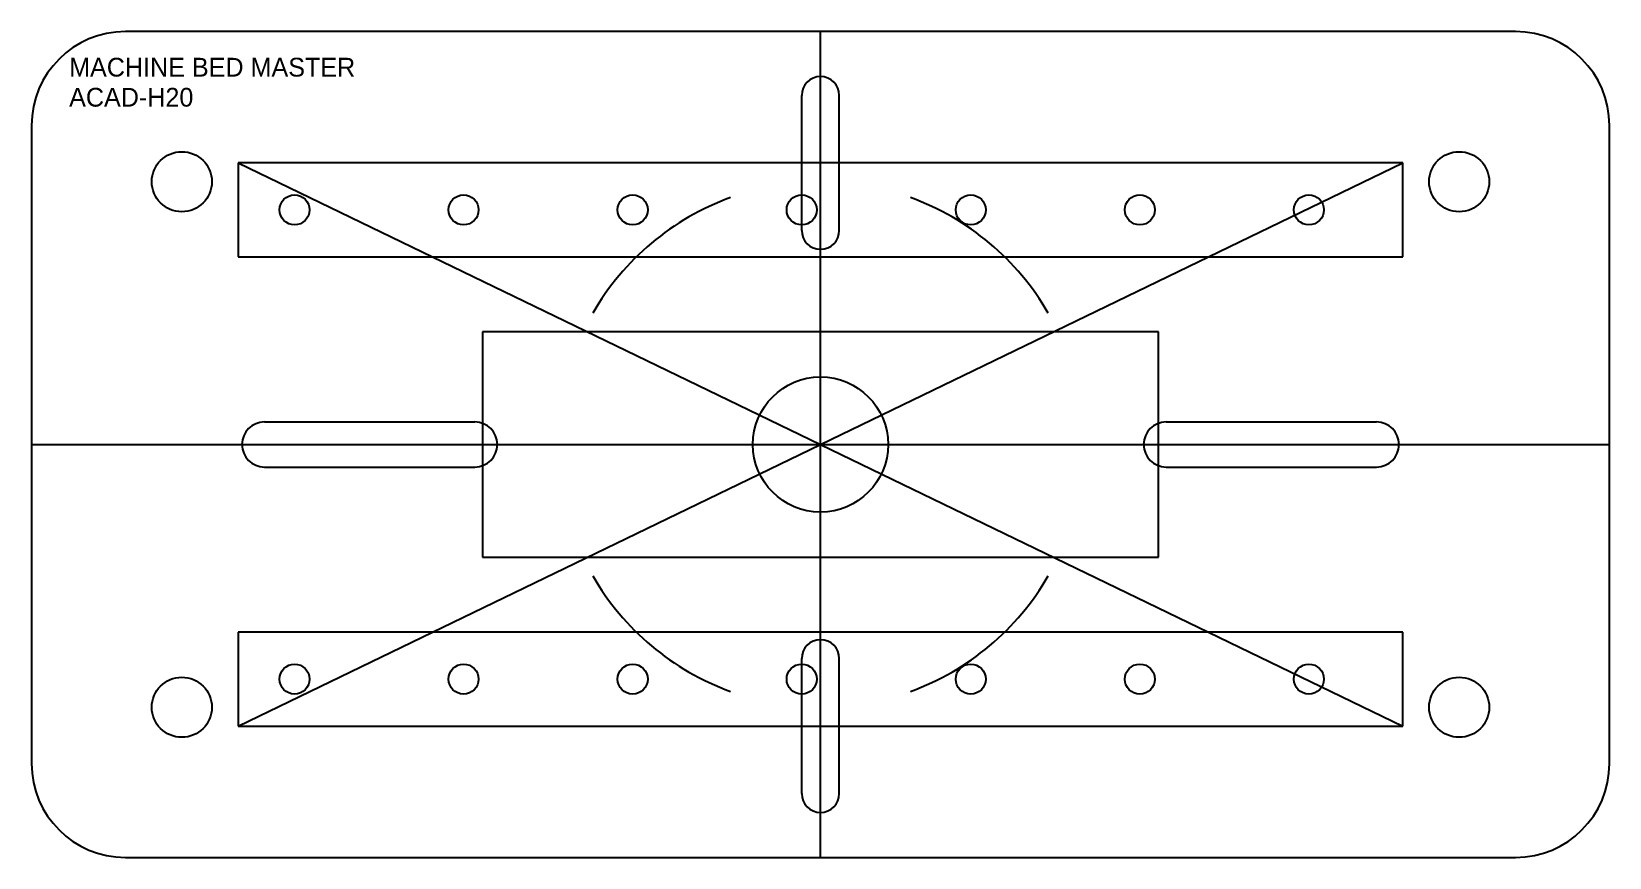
# Model space of a CAD drawing. Header units: metres. Extents: x 0 to 420, y 0 to 220.
import ezdxf

# ---------------------------------------------------------------- set-up
doc = ezdxf.new("R2010")
doc.units = ezdxf.units.M
for name, color, linetype in [('ANNOTATION', 3, 'Continuous'), ('CENTER', 4, 'Continuous'), ('CUTOUT', 1, 'Continuous'), ('HOLE', 2, 'Continuous'), ('OUTLINE', 7, 'Continuous'), ('RAIL', 9, 'Continuous'), ('RIB', 6, 'Continuous')]:
    doc.layers.add(name, color=color, linetype=linetype)

msp = doc.modelspace()

# ---------------------------------------------------------------- linework, layer by layer
at = {"layer": 'CENTER'}
for p, q in [((210, 0), (210, 220)), ((55, 35), (365, 185)), ((55, 185), (365, 35)), ((0, 110), (420, 110))]:
    msp.add_line(p, q, dxfattribs=at)
at = {"layer": 'CUTOUT'}
for p, q in [((205, 167), (205, 203)), ((215, 167), (215, 203)), ((300, 140), (120, 140)), ((120, 140), (120, 80)), ((300, 80), (300, 140)), ((62, 116), (118, 116)), ((302, 116), (358, 116)), ((62, 104), (118, 104)), ((302, 104), (358, 104)), ((120, 80), (300, 80)), ((205, 17), (205, 53)), ((215, 17), (215, 53))]:
    msp.add_line(p, q, dxfattribs=at)
for centre, radius, start, end in [((210, 203), 5, 0, 180), ((210, 167), 5, 180, 0), ((62, 110), 6, 90, 270), ((118, 110), 6, 270, 90), ((302, 110), 6, 90, 270), ((358, 110), 6, 270, 90), ((210, 53), 5, 0, 180), ((210, 17), 5, 180, 0)]:
    msp.add_arc(centre, radius, start, end, dxfattribs=at)
at = {"layer": 'HOLE'}
for centre, radius in [((40, 180), 8), ((380, 180), 8), ((70, 172.5), 4), ((115, 172.5), 4), ((160, 172.5), 4), ((205, 172.5), 4), ((250, 172.5), 4), ((295, 172.5), 4), ((340, 172.5), 4), ((210, 110), 18), ((70, 47.5), 4), ((115, 47.5), 4), ((160, 47.5), 4), ((205, 47.5), 4), ((250, 47.5), 4), ((295, 47.5), 4), ((340, 47.5), 4), ((40, 40), 8), ((380, 40), 8)]:
    msp.add_circle(centre, radius, dxfattribs=at)
at = {"layer": 'OUTLINE'}
for p, q in [((395, 220), (25, 220)), ((0, 195), (0, 25)), ((420, 25), (420, 195)), ((25, 0), (395, 0))]:
    msp.add_line(p, q, dxfattribs=at)
for centre, start, end in [((25, 195), 90, 180), ((395, 195), 0, 90), ((25, 25), 180, 270), ((395, 25), 270, 0)]:
    msp.add_arc(centre, 25, start, end, dxfattribs=at)
at = {"layer": 'RAIL'}
for p, q in [((365, 185), (55, 185)), ((55, 185), (55, 160)), ((365, 160), (365, 185)), ((55, 160), (365, 160)), ((365, 60), (55, 60)), ((55, 60), (55, 35)), ((365, 35), (365, 60)), ((55, 35), (365, 35))]:
    msp.add_line(p, q, dxfattribs=at)
at = {"layer": 'RIB'}
for start, end in [(110, 150), (30, 70), (210, 250), (290, 330)]:
    msp.add_arc((210, 110), 70, start, end, dxfattribs=at)

# ---------------------------------------------------------------- texts
at = {"layer": 'ANNOTATION'}
for s, p in [('MACHINE BED MASTER', (10, 208)), ('ACAD-H20', (10, 200))]:
    msp.add_text(s, height=5, dxfattribs=at).set_placement(p)

doc.saveas('drawing.dxf')
